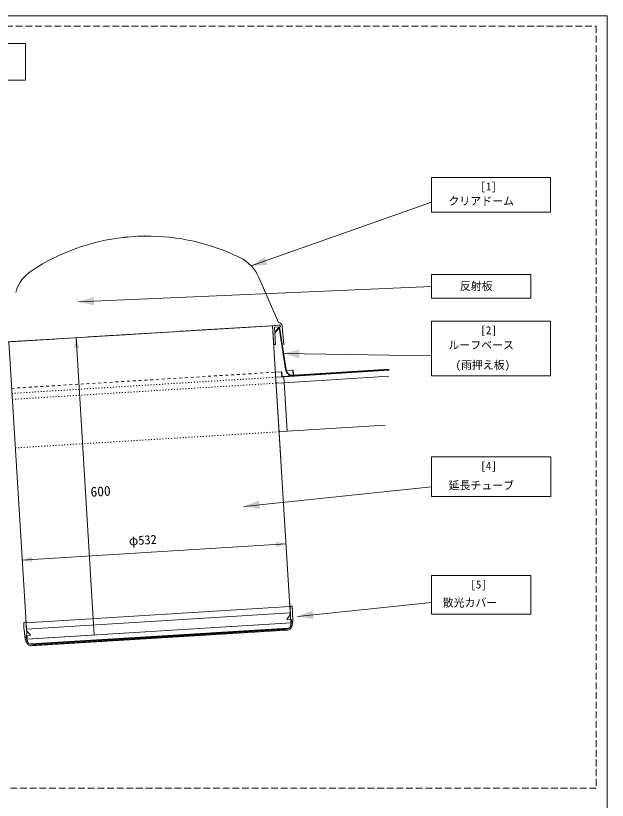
# Model space of a CAD drawing. Units: millimetres, scale not verified. Extents: x 140 to 2970, y -2076 to 1999.
# Drawn here: x 1778 to 2970, y 418 to 1999 of the extents above; entities that cross this region are included whole.
import ezdxf
from ezdxf.enums import TextEntityAlignment as Align

# ---------------------------------------------------------------- set-up
doc = ezdxf.new("R2010")
doc.units = ezdxf.units.MM
doc.header["$LTSCALE"] = 7
for name, pattern in [('USER1', [1.66656, 0.83312, -0.83344]), ('USER2', [2.7777, 1.94428, -0.83342]), ('USER3', [0.83312, 0.2777, -0.55542])]:
    doc.linetypes.add(name, pattern=pattern)
doc.layers.add('0-0_0', color=4, linetype='Continuous', lineweight=18)
doc.layers.add('0-5___', color=4, linetype='Continuous', lineweight=18)
doc.styles.add('ＭＳ ゴシック', font='')
doc.styles.get('ＭＳ ゴシック').set_extended_font_data('MS Gothic')

msp = doc.modelspace()

# ---------------------------------------------------------------- linework, layer by layer
at = {"layer": '0-0_0', "color": 2}
for p, q in [((1995.483, 1552.088), (1995.467, 1552.342)), ((1995.662, 1552.364), (1995.678, 1552.11)), ((1996.86, 1552.242), (1996.845, 1552.495)), ((1997.009, 1552.513), (1997.024, 1552.259)), ((1997.464, 1552.307), (1997.448, 1552.561)), ((1997.618, 1552.579), (1997.633, 1552.326)), ((1998.669, 1552.436), (1998.654, 1552.69)), ((1998.81, 1552.706), (1998.826, 1552.452)), ((1999.206, 1552.492), (1999.19, 1552.746)), ((1999.366, 1552.764), (1999.382, 1552.51)), ((2000.58, 1552.633), (2000.564, 1552.886)), ((2000.565, 1552.887), (2000.581, 1552.633)), ((2000.963, 1552.671), (2000.948, 1552.925)), ((2001.164, 1552.946), (2001.18, 1552.693)), ((2003.309, 1552.899), (2003.293, 1553.152)), ((2003.488, 1553.171), (2003.504, 1552.917)), ((2031.152, 1554.601), (2031.136, 1554.855)), ((2031.338, 1554.861), (2031.354, 1554.607)), ((2038.62, 1554.746), (2038.604, 1555)), ((2038.806, 1555.002), (2038.822, 1554.749)), ((2268.113, 1471.562), (2307.464, 1381.058)), ((2268.113, 1471.562), (2307.464, 1381.058)), ((2314.849, 1373.997), (2318.28, 1335.911))]:
    msp.add_line(p, q, dxfattribs=at)
at = {"layer": '0-0_0'}
for p, q in [((1764.413, 1341.839), (2295.92, 1374.341)), ((2295.92, 1374.341), (2312.4, 1104.844)), ((2295.92, 1374.341), (2332.549, 775.46)), ((1801.042, 742.952), (1764.413, 1341.833)), ((1799.027, 775.91), (2330.769, 808.433)), ((2331.76, 792.227), (2330.292, 816.229)), ((2333.688, 809.513), (2330.735, 809.333)), ((2334.849, 809.584), (2333.688, 809.513)), ((1799.802, 763.234), (2331.544, 795.757)), ((2331.76, 792.227), (2325.405, 783.638)), ((2336.105, 793.631), (2335.948, 799.633)), ((1794.837, 776.547), (1795.998, 776.618)), ((1795.998, 776.618), (1798.951, 776.799)), ((1800.019, 759.696), (1798.55, 783.698)), ((2333.49, 775.518), (1800.338, 742.909)), ((2332.549, 775.46), (1801.042, 742.952)), ((2325.405, 783.638), (2325.514, 781.842)), ((2325.514, 781.842), (2333.915, 782.356)), ((1795.535, 760.56), (1794.96, 766.536)), ((1800.019, 759.696), (1807.374, 751.946)), ((1809.511, 729.617), (2326.006, 761.207)), ((2321.218, 762.015), (1814.165, 731.003)), ((2326.616, 763.848), (2321.126, 763.512)), ((2321.126, 763.512), (2321.218, 762.015)), ((2326.577, 763.846), (2326.53, 764.606)), ((2326.555, 764.846), (2329.518, 765.028)), ((1807.484, 750.15), (1799.083, 749.635)), ((1807.374, 751.946), (1807.484, 750.15)), ((1805.559, 732.981), (1808.523, 733.162)), ((1808.523, 733.162), (1808.584, 732.164)), ((1814.074, 732.5), (1808.584, 732.164)), ((1814.165, 731.003), (1814.074, 732.5))]:
    msp.add_line(p, q, dxfattribs=at)
msp.add_lwpolyline([(2298.246, 1336.312), (2301.828, 1336.531), (2299.712, 1371.138), (2311.533, 1371.86), (2311.324, 1375.283), (2295.92, 1374.341)], close=True, dxfattribs=at)
for points in [[(2335.241, 807.598), (2335.228, 807.7), (2335.215, 807.803), (2335.202, 807.905), (2335.188, 808.005), (2335.175, 808.103), (2335.161, 808.199), (2335.147, 808.292), (2335.133, 808.383), (2335.12, 808.472), (2335.105, 808.559), (2335.092, 808.642), (2335.079, 808.719), (2335.066, 808.791), (2335.054, 808.857), (2335.043, 808.918), (2335.033, 808.973), (2335.024, 809.022), (2335.015, 809.066), (2335.006, 809.107), (2334.997, 809.147), (2334.987, 809.186), (2334.977, 809.224), (2334.966, 809.261), (2334.955, 809.297), (2334.943, 809.332), (2334.931, 809.366), (2334.919, 809.399), (2334.908, 809.43), (2334.897, 809.459), (2334.886, 809.487), (2334.876, 809.514), (2334.867, 809.538), (2334.858, 809.561), (2334.85, 809.583), (2334.849, 809.584)], [(2335.948, 799.633), (2335.947, 799.649), (2335.927, 799.897), (2335.908, 800.152), (2335.888, 800.413), (2335.867, 800.681), (2335.846, 800.955), (2335.824, 801.235), (2335.802, 801.522), (2335.779, 801.815), (2335.756, 802.11), (2335.733, 802.405), (2335.709, 802.698), (2335.686, 802.99), (2335.662, 803.281), (2335.638, 803.57), (2335.614, 803.859), (2335.589, 804.146), (2335.565, 804.426), (2335.542, 804.691), (2335.52, 804.941), (2335.499, 805.176), (2335.479, 805.397), (2335.459, 805.602), (2335.441, 805.794), (2335.423, 805.97), (2335.406, 806.134), (2335.39, 806.289), (2335.375, 806.435), (2335.361, 806.57), (2335.347, 806.696), (2335.334, 806.813), (2335.322, 806.92), (2335.311, 807.018), (2335.3, 807.111), (2335.289, 807.206), (2335.278, 807.302), (2335.266, 807.399), (2335.254, 807.498), (2335.241, 807.598)], [(2336.293, 778.539), (2336.309, 778.786), (2336.323, 779.021), (2336.334, 779.246), (2336.345, 779.474), (2336.355, 779.72), (2336.364, 779.984), (2336.373, 780.266), (2336.382, 780.567), (2336.391, 780.885), (2336.399, 781.222), (2336.407, 781.576), (2336.413, 781.948), (2336.417, 782.335), (2336.42, 782.738), (2336.419, 783.157), (2336.417, 783.592), (2336.413, 784.042), (2336.406, 784.508), (2336.397, 784.99), (2336.387, 785.482), (2336.375, 785.98), (2336.362, 786.483), (2336.347, 786.992), (2336.331, 787.506), (2336.314, 788.025), (2336.295, 788.549), (2336.275, 789.079), (2336.254, 789.616), (2336.233, 790.161), (2336.212, 790.715), (2336.191, 791.277), (2336.17, 791.847), (2336.149, 792.426), (2336.127, 793.013), (2336.106, 793.609), (2336.105, 793.631)], [(1794.69, 774.528), (1794.69, 774.631), (1794.691, 774.734), (1794.692, 774.838), (1794.693, 774.939), (1794.694, 775.038), (1794.696, 775.134), (1794.698, 775.229), (1794.701, 775.321), (1794.704, 775.411), (1794.708, 775.499), (1794.711, 775.582), (1794.715, 775.661), (1794.718, 775.733), (1794.722, 775.801), (1794.725, 775.862), (1794.729, 775.918), (1794.732, 775.968), (1794.736, 776.013), (1794.74, 776.055), (1794.744, 776.095), (1794.749, 776.135), (1794.754, 776.174), (1794.76, 776.212), (1794.767, 776.249), (1794.774, 776.285), (1794.782, 776.32), (1794.79, 776.354), (1794.798, 776.387), (1794.805, 776.417), (1794.812, 776.447), (1794.819, 776.474), (1794.825, 776.5), (1794.831, 776.524), (1794.836, 776.546), (1794.837, 776.547)], [(1794.96, 766.536), (1794.959, 766.552), (1794.948, 766.801), (1794.936, 767.056), (1794.924, 767.318), (1794.912, 767.586), (1794.9, 767.861), (1794.887, 768.141), (1794.874, 768.429), (1794.861, 768.722), (1794.848, 769.018), (1794.835, 769.313), (1794.823, 769.607), (1794.811, 769.9), (1794.799, 770.192), (1794.787, 770.482), (1794.776, 770.772), (1794.765, 771.06), (1794.755, 771.34), (1794.746, 771.606), (1794.737, 771.856), (1794.729, 772.093), (1794.723, 772.314), (1794.717, 772.521), (1794.712, 772.713), (1794.708, 772.89), (1794.705, 773.055), (1794.702, 773.211), (1794.699, 773.357), (1794.697, 773.493), (1794.695, 773.62), (1794.693, 773.738), (1794.692, 773.845), (1794.691, 773.943), (1794.691, 774.038), (1794.69, 774.133), (1794.69, 774.23), (1794.69, 774.328), (1794.69, 774.428), (1794.69, 774.528)], [(2333.915, 782.356), (2333.915, 782.329), (2333.911, 782.127), (2333.907, 781.924), (2333.902, 781.721), (2333.898, 781.518), (2333.893, 781.316), (2333.889, 781.113), (2333.884, 780.91), (2333.878, 780.708), (2333.873, 780.505), (2333.866, 780.301), (2333.859, 780.096), (2333.852, 779.891), (2333.844, 779.685), (2333.835, 779.478), (2333.825, 779.27), (2333.815, 779.061), (2333.803, 778.846), (2333.789, 778.618), (2333.773, 778.378), (2333.755, 778.125), (2333.735, 777.859), (2333.712, 777.581), (2333.687, 777.29), (2333.66, 776.986), (2333.629, 776.672), (2333.591, 776.348), (2333.548, 776.015), (2333.499, 775.673), (2333.445, 775.322), (2333.384, 774.962), (2333.317, 774.593), (2333.245, 774.214), (2333.169, 773.837), (2333.091, 773.471), (2333.012, 773.117), (2332.931, 772.774), (2332.849, 772.442), (2332.766, 772.122)], [(2332.956, 765.636), (2333.054, 765.822), (2333.153, 766.015), (2333.249, 766.209), (2333.341, 766.397), (2333.429, 766.579), (2333.512, 766.755), (2333.59, 766.926), (2333.664, 767.09), (2333.734, 767.248), (2333.799, 767.401), (2333.868, 767.568), (2333.948, 767.769), (2334.04, 768.004), (2334.143, 768.274), (2334.259, 768.577), (2334.386, 768.916), (2334.524, 769.288), (2334.674, 769.695), (2334.827, 770.128), (2334.972, 770.579), (2335.11, 771.047), (2335.24, 771.533), (2335.364, 772.036), (2335.479, 772.557), (2335.588, 773.096), (2335.689, 773.653), (2335.783, 774.202), (2335.867, 774.719), (2335.942, 775.204), (2336.009, 775.656), (2336.066, 776.076), (2336.115, 776.464), (2336.155, 776.819), (2336.186, 777.142), (2336.211, 777.444), (2336.235, 777.734), (2336.256, 778.013), (2336.276, 778.282), (2336.293, 778.539)], [(1797.188, 745.558), (1797.142, 745.8), (1797.1, 746.032), (1797.061, 746.254), (1797.023, 746.479), (1796.983, 746.722), (1796.941, 746.983), (1796.898, 747.262), (1796.852, 747.559), (1796.805, 747.874), (1796.756, 748.207), (1796.705, 748.558), (1796.654, 748.926), (1796.602, 749.31), (1796.551, 749.71), (1796.5, 750.126), (1796.449, 750.557), (1796.399, 751.005), (1796.348, 751.468), (1796.298, 751.948), (1796.249, 752.438), (1796.2, 752.933), (1796.152, 753.434), (1796.104, 753.941), (1796.058, 754.453), (1796.012, 754.97), (1795.966, 755.493), (1795.921, 756.022), (1795.877, 756.557), (1795.831, 757.101), (1795.784, 757.653), (1795.737, 758.213), (1795.688, 758.782), (1795.639, 759.359), (1795.588, 759.944), (1795.537, 760.538), (1795.535, 760.56)], [(2326.616, 763.848), (2326.555, 764.846), (1808.523, 733.162)], [(1808.576, 732.927), (1808.623, 732.166), (2326.577, 763.846)], [(2330.146, 765.906), (2330.081, 765.814), (2330.021, 765.728), (2329.965, 765.649), (2329.91, 765.573), (2329.855, 765.498), (2329.8, 765.422), (2329.745, 765.347), (2329.69, 765.271), (2329.635, 765.196), (2329.58, 765.121), (2329.524, 765.045), (2329.517, 765.036)], [(2329.864, 762.192), (2329.873, 762.197), (2329.979, 762.265), (2330.084, 762.333), (2330.188, 762.402), (2330.292, 762.471), (2330.394, 762.542), (2330.496, 762.613), (2330.597, 762.685), (2330.697, 762.757), (2330.795, 762.83), (2330.889, 762.903), (2330.979, 762.977), (2331.065, 763.051), (2331.147, 763.124), (2331.225, 763.199), (2331.3, 763.273), (2331.37, 763.347), (2331.437, 763.421), (2331.501, 763.493), (2331.562, 763.562), (2331.62, 763.63), (2331.674, 763.695), (2331.726, 763.759), (2331.775, 763.82), (2331.82, 763.88), (2331.868, 763.943), (2331.921, 764.017), (2331.982, 764.101), (2332.048, 764.195), (2332.121, 764.299), (2332.2, 764.413), (2332.285, 764.537), (2332.377, 764.671), (2332.473, 764.814), (2332.568, 764.964), (2332.664, 765.121), (2332.761, 765.285), (2332.858, 765.457), (2332.956, 765.636)], [(2332.766, 772.122), (2332.681, 771.814), (2332.594, 771.517), (2332.509, 771.234), (2332.427, 770.966), (2332.348, 770.713), (2332.273, 770.476), (2332.201, 770.254), (2332.132, 770.048), (2332.067, 769.857), (2332.005, 769.682), (2331.946, 769.518), (2331.889, 769.361), (2331.834, 769.213), (2331.781, 769.071), (2331.731, 768.938), (2331.682, 768.811), (2331.636, 768.693), (2331.592, 768.582), (2331.547, 768.472), (2331.499, 768.357), (2331.448, 768.237), (2331.394, 768.112), (2331.336, 767.982), (2331.274, 767.848), (2331.21, 767.708), (2331.142, 767.563), (2331.071, 767.416), (2330.999, 767.273), (2330.925, 767.132), (2330.848, 766.993), (2330.77, 766.857), (2330.69, 766.723), (2330.608, 766.591), (2330.523, 766.463), (2330.44, 766.338), (2330.361, 766.22), (2330.285, 766.109), (2330.214, 766.004), (2330.146, 765.906)], [(1802.073, 733.157), (1801.953, 733.33), (1801.832, 733.51), (1801.712, 733.691), (1801.598, 733.866), (1801.489, 734.036), (1801.385, 734.201), (1801.286, 734.36), (1801.193, 734.514), (1801.105, 734.663), (1801.021, 734.807), (1800.933, 734.964), (1800.829, 735.153), (1800.709, 735.376), (1800.573, 735.631), (1800.422, 735.918), (1800.255, 736.239), (1800.072, 736.591), (1799.873, 736.977), (1799.669, 737.388), (1799.47, 737.817), (1799.276, 738.265), (1799.087, 738.732), (1798.903, 739.217), (1798.725, 739.72), (1798.551, 740.241), (1798.383, 740.782), (1798.224, 741.315), (1798.077, 741.818), (1797.943, 742.29), (1797.822, 742.731), (1797.714, 743.141), (1797.618, 743.52), (1797.535, 743.867), (1797.465, 744.184), (1797.403, 744.48), (1797.344, 744.766), (1797.289, 745.04), (1797.237, 745.304), (1797.188, 745.558)], [(1799.083, 749.635), (1799.087, 749.61), (1799.115, 749.409), (1799.144, 749.208), (1799.173, 749.007), (1799.202, 748.807), (1799.232, 748.606), (1799.261, 748.405), (1799.291, 748.205), (1799.321, 748.004), (1799.351, 747.804), (1799.382, 747.602), (1799.414, 747.4), (1799.446, 747.197), (1799.48, 746.993), (1799.514, 746.789), (1799.549, 746.584), (1799.584, 746.378), (1799.622, 746.166), (1799.663, 745.942), (1799.709, 745.705), (1799.758, 745.456), (1799.81, 745.195), (1799.867, 744.921), (1799.927, 744.635), (1799.991, 744.337), (1800.061, 744.029), (1800.137, 743.712), (1800.22, 743.387), (1800.31, 743.054), (1800.408, 742.712), (1800.512, 742.362), (1800.623, 742.003), (1800.741, 741.637), (1800.863, 741.271), (1800.984, 740.918), (1801.106, 740.575), (1801.228, 740.245), (1801.35, 739.926), (1801.471, 739.619)], [(1801.471, 739.619), (1801.593, 739.323), (1801.715, 739.039), (1801.835, 738.768), (1801.949, 738.512), (1802.058, 738.271), (1802.161, 738.045), (1802.26, 737.833), (1802.353, 737.637), (1802.441, 737.455), (1802.524, 737.289), (1802.603, 737.134), (1802.678, 736.985), (1802.751, 736.844), (1802.821, 736.71), (1802.887, 736.584), (1802.95, 736.465), (1803.011, 736.352), (1803.068, 736.248), (1803.126, 736.144), (1803.187, 736.036), (1803.253, 735.923), (1803.322, 735.806), (1803.396, 735.684), (1803.473, 735.558), (1803.554, 735.427), (1803.639, 735.291), (1803.727, 735.154), (1803.816, 735.021), (1803.907, 734.89), (1804, 734.761), (1804.094, 734.635), (1804.19, 734.512), (1804.288, 734.392), (1804.387, 734.274), (1804.485, 734.161), (1804.578, 734.054), (1804.666, 733.952), (1804.75, 733.857), (1804.83, 733.768)], [(1805.562, 730.116), (1805.553, 730.12), (1805.439, 730.174), (1805.327, 730.229), (1805.215, 730.285), (1805.103, 730.341), (1804.993, 730.399), (1804.883, 730.457), (1804.774, 730.516), (1804.666, 730.576), (1804.56, 730.636), (1804.458, 730.697), (1804.36, 730.759), (1804.265, 730.822), (1804.175, 730.885), (1804.088, 730.949), (1804.005, 731.014), (1803.926, 731.079), (1803.851, 731.144), (1803.779, 731.207), (1803.71, 731.269), (1803.644, 731.329), (1803.582, 731.387), (1803.523, 731.444), (1803.467, 731.499), (1803.414, 731.553), (1803.36, 731.61), (1803.297, 731.677), (1803.228, 731.753), (1803.15, 731.838), (1803.065, 731.932), (1802.973, 732.035), (1802.873, 732.148), (1802.765, 732.27), (1802.653, 732.4), (1802.54, 732.538), (1802.425, 732.682), (1802.309, 732.833), (1802.192, 732.992), (1802.073, 733.157)], [(1804.83, 733.768), (1804.905, 733.684), (1804.975, 733.607), (1805.041, 733.535), (1805.104, 733.467), (1805.168, 733.398), (1805.232, 733.33), (1805.295, 733.262), (1805.359, 733.194), (1805.423, 733.126), (1805.487, 733.058), (1805.552, 732.99), (1805.56, 732.981)]]:
    msp.add_lwpolyline(points, dxfattribs=at)
at = {"layer": '0-0_0', "color": 2}
for centre, radius, start, end in [((2043.13, 1130.215), 424.555, 96.44374, 123.11985), ((2043.13, 1130.215), 424.81, 96.41554, 96.44198), ((2043.13, 1130.215), 424.555, 96.25673, 96.41729), ((2043.13, 1130.215), 424.81, 96.23283, 96.25508), ((2043.13, 1130.215), 424.555, 96.17475, 96.23447), ((2043.13, 1130.215), 424.81, 96.15019, 96.17315), ((2043.13, 1130.215), 424.555, 96.01117, 96.15178), ((2043.13, 1130.215), 424.81, 95.98845, 96.00967), ((2043.13, 1130.215), 424.555, 95.93837, 95.98994), ((2043.13, 1130.215), 424.81, 95.91307, 95.93691), ((2043.13, 1130.215), 424.555, 95.752, 95.91452), ((2043.122, 1130.294), 424.73, 95.75046, 95.75065), ((2043.13, 1130.215), 424.555, 95.69995, 95.75181), ((2043.13, 1130.215), 424.81, 95.66931, 95.69864), ((2043.13, 1130.215), 424.555, 95.38196, 95.67061), ((2043.13, 1130.215), 424.81, 95.35442, 95.38084), ((2043.13, 1130.215), 424.555, 91.6167, 95.35553), ((2043.13, 1130.215), 424.81, 91.59058, 91.61782), ((2043.13, 1130.215), 424.555, 90.60865, 91.58944), ((2043.13, 1130.215), 424.81, 90.58312, 90.61038), ((2043.13, 1130.215), 424.555, 63.87881, 90.58137), ((2194.902, 1439.73), 79.832, 23.49933, 63.87881), ((1854.776, 1418.931), 79.832, 123.11985, 163.49933), ((2308.279, 1381.413), 0.889, 203.49933, 265.77685), ((2308.279, 1381.413), 0.889, 203.49933, 265.77685), ((2307.684, 1373.351), 7.194, 5.14822, 85.77685)]:
    msp.add_arc(centre, radius, start, end, dxfattribs=at)
at = {"layer": '0-0_0'}
for centre, start, end in [((2325.351, 771.918), 247.34739, 294.88163), ((1808.856, 740.328), 252.11837, 299.65261)]:
    msp.add_arc(centre, 10.731, start, end, dxfattribs=at)
at = {"layer": '0-5___'}
for p, q in [((2252.628, 1494.873), (2615.939, 1623.032)), ((1904.628, 1422.494), (2615.939, 1453.567)), ((2308.594, 1371.681), (2300.237, 1360.272)), ((2300.237, 1360.272), (2300.986, 1359.609)), ((2308.809, 1370.282), (2301.043, 1359.681)), ((2309.592, 1371.742), (2308.594, 1371.681)), ((2308.809, 1370.282), (2322.045, 1285.995)), ((2309.592, 1371.742), (2323.033, 1286.15)), ((1899.865, 1350.117), (1936.495, 751.236)), ((2317.976, 1318.35), (2615.939, 1313.266)), ((2301.435, 1280.618), (2313.75, 1281.371)), ((2313.75, 1281.371), (2314.349, 1281.408)), ((2313.75, 1281.371), (2314.369, 1271.244)), ((2314.349, 1281.408), (2314.932, 1271.88)), ((2314.369, 1271.244), (2530.686, 1284.475)), ((2314.932, 1271.88), (2530.728, 1285.079)), ((2318.235, 1271.416), (2530.681, 1284.41)), ((2336.642, 1284.374), (2323.641, 1283.579)), ((2328.61, 1273.72), (2435.411, 1280.251)), ((2336.642, 1284.374), (2337.241, 1284.411)), ((2336.642, 1284.374), (2337.261, 1274.248)), ((2337.241, 1284.411), (2337.823, 1274.883)), ((2337.261, 1274.248), (2530.799, 1286.085)), ((2337.823, 1274.883), (2530.841, 1286.689)), ((2302.059, 1270.427), (2318.235, 1271.416)), ((2318.235, 1271.416), (2324.951, 1161.622)), ((2318.968, 1259.439), (2529.837, 1272.336)), ((2328.61, 1273.72), (2328.671, 1272.722)), ((2328.671, 1272.722), (2435.472, 1279.253)), ((2318.968, 1259.439), (2302.791, 1258.449)), ((2522.942, 1173.731), (2324.951, 1161.622)), ((2308.774, 1160.632), (2324.951, 1161.622)), ((2237.874, 1010.308), (2615.939, 1050.045)), ((1791.296, 902.301), (2322.803, 934.81)), ((2345.916, 788.637), (2615.939, 817.018))]:
    msp.add_line(p, q, dxfattribs=at)
at = {"layer": '0-5___', "linetype": 'USER1'}
for p, q in [((1748.87, 1340.888), (2311.184, 1375.274)), ((2311.045, 1375.266), (1749.009, 1340.897)), ((1769.843, 1248.104), (2301.435, 1280.618))]:
    msp.add_line(p, q, dxfattribs=at)
at = {"layer": '0-5___', "linetype": 'USER3'}
msp.add_line((1777.181, 1128.119), (2308.774, 1160.632), dxfattribs=at)
at = {"layer": '0-5___', "color": 3}
msp.add_lwpolyline([(140.268, -2076.212), (140.268, 1998.788), (2970.268, 1998.788), (2970.268, -2076.212)], close=True, dxfattribs=at)
at = {"layer": '0-5___', "color": 6, "linetype": 'USER2'}
msp.add_lwpolyline([(1409.112, 1977.919), (2948.112, 1977.919), (2948.112, 442.919), (1409.112, 442.919)], close=True, dxfattribs=at)
at = {"layer": '0-5___'}
for points in [[(1515.112, 1942.919), (1798.112, 1942.919), (1798.112, 1868.919), (1515.112, 1868.919)], [(2615.939, 1673.032), (2855.939, 1673.032), (2855.939, 1603.032), (2615.939, 1603.032)], [(2615.939, 1477.63), (2815.939, 1477.63), (2815.939, 1429.505), (2615.939, 1429.505)], [(2615.939, 1383.266), (2855.939, 1383.266), (2855.939, 1273.266), (2615.939, 1273.266)], [(2616.178, 1110.07), (2856.178, 1110.07), (2856.178, 1030.07), (2616.178, 1030.07)], [(2615.939, 871.018), (2815.939, 871.018), (2815.939, 793.018), (2615.939, 793.018)]]:
    msp.add_lwpolyline(points, close=True, dxfattribs=at)
at = {"layer": '0-5___', "linetype": 'USER3'}
msp.add_lwpolyline([(1770.466, 1237.913), (2302.059, 1270.427), (2302.791, 1258.449), (1771.199, 1225.936)], close=True, dxfattribs=at)
at = {"layer": '0-5___'}
for radius, end in [(14.784, 252.27639), (13.784, 272.37561)]:
    msp.add_arc((2336.689, 1288.021), radius, 187.80106, end, dxfattribs=at)
for points in [[(2252.628, 1494.873), (2280.038, 1513.016), (2285.437, 1496.88)], [(1904.628, 1422.494), (1935.976, 1432.378), (1936.718, 1415.379)], [(1899.865, 1350.117), (1906.435, 1330.483), (1895.738, 1329.829)], [(2317.976, 1318.35), (2349.938, 1326.023), (2349.493, 1309.014)], [(2237.874, 1010.308), (2268.572, 1022.056), (2270.334, 1005.133)], [(2322.803, 934.81), (2303.169, 928.24), (2302.514, 938.938)], [(1791.296, 902.301), (1810.931, 908.871), (1811.585, 898.174)], [(2345.916, 788.637), (2376.615, 800.385), (2378.376, 783.462)]]:
    msp.add_solid(points, dxfattribs=at)

# ---------------------------------------------------------------- texts
at = {"layer": '0-5___', "color": 7, "style": 'ＭＳ ゴシック'}
for s, p in [('[1]', (2714.497, 1642.032)), ('クリアドーム', (2650.172, 1612.479)), ('反射板', (2673.055, 1441.293)), ('[2]', (2714.736, 1352.266)), ('ルーフベース', (2650.172, 1322.266)), ('(雨押え板)', (2664.467, 1282.266)), ('[4]', (2714.736, 1079.07)), ('延長チューブ', (2650.411, 1039.628)), ('[5]', (2694.497, 840.018)), ('散光カバー', (2638.468, 803.501))]:
    msp.add_text(s, height=16.13, dxfattribs=at).set_placement(p, align=Align.BOTTOM_LEFT)
for s, height, p in [('600', 19.9, (1929.961, 1023.59)), ('φ532', 18.31, (2007.181, 926.125))]:
    msp.add_text(s, height=height, rotation=3.5, dxfattribs=at).set_placement(p, align=Align.BOTTOM_LEFT)

doc.saveas('drawing.dxf')
